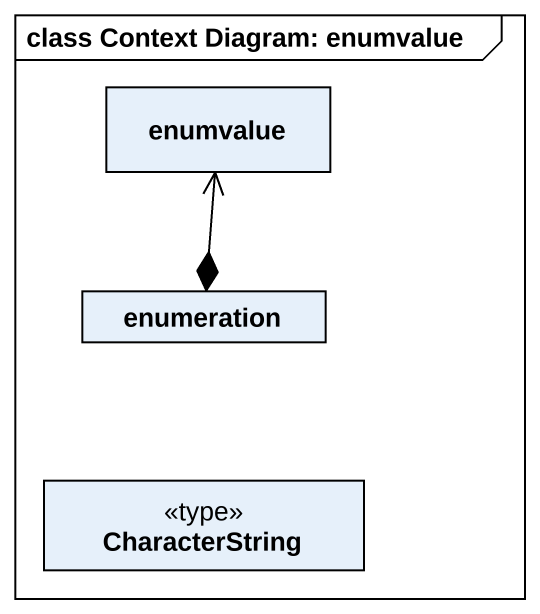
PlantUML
@startuml
mainframe class Context Diagram: enumvalue
hide circle
hide empty members
class enumvalue
class enumeration
class CharacterString <<type>>
enumeration *-up-> enumvalue
@enduml
